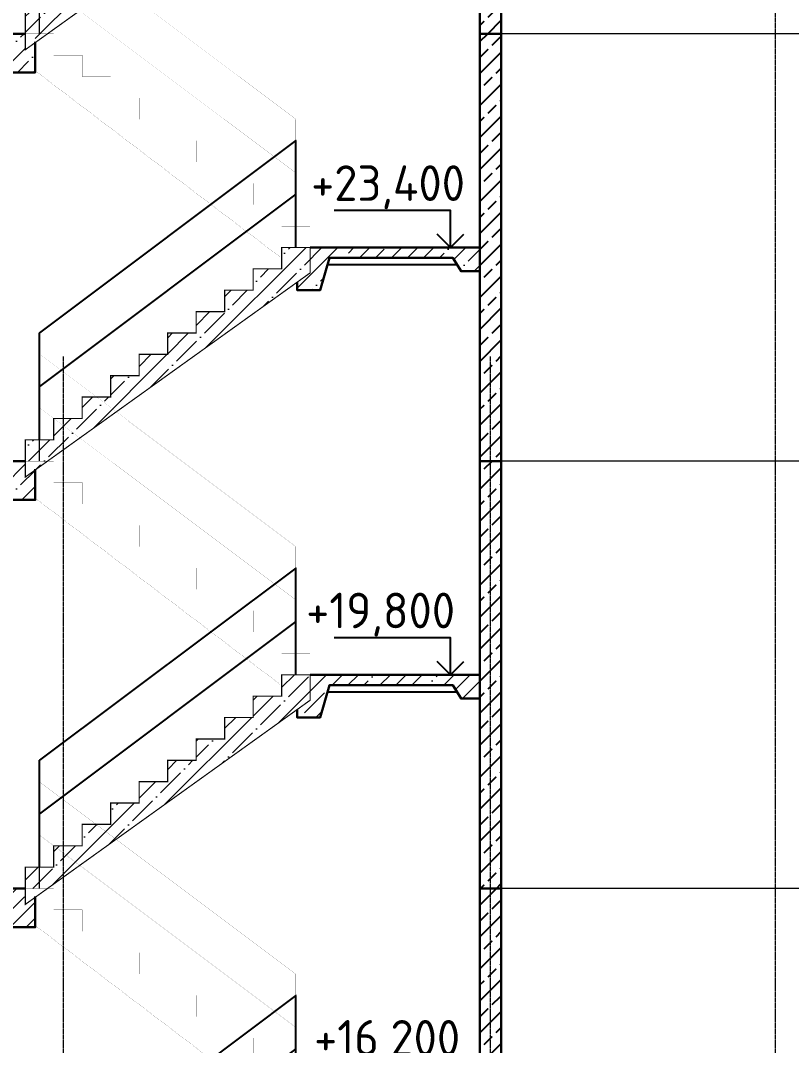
# Model space of a CAD drawing. Header units: millimetres. Extents: x -10163 to 1081624, y -5450 to 230390.
# Drawn here: x 369492 to 375988, y 72868 to 81502 of the extents above; entities that cross this region are included whole.
import ezdxf

# ---------------------------------------------------------------- set-up
doc = ezdxf.new("R2010")
doc.units = ezdxf.units.MM
doc.linetypes.add('Штрих-пунктир', pattern=[24, 20, -1.5, 1, -1.5])
doc.layers.add('0.09', color=40, linetype='Continuous', lineweight=9)
doc.layers.add('0.3', color=40, linetype='Continuous', lineweight=30)
doc.layers.add('0л_штриховка', color=7, linetype='Continuous', lineweight=9, transparency=0.2)
for name, color, linetype in [('Выноски', 130, 'Continuous'), ('Оси 2', 253, 'Continuous'), ('Перекрытия', 100, 'Continuous'), ('Стены1', 120, 'Continuous')]:
    doc.layers.add(name, color=color, linetype=linetype)
doc.styles.add('ГОСТ', font='GOST Common.ttf', dxfattribs={"height": 400})

# ---------------------------------------------------------------- blocks, each defined once
blk = doc.blocks.new('типовой')
h = blk.add_hatch()
h.set_pattern_fill('ANSI33', color=256, scale=30)
h.paths.add_polyline_path([(377484.6, 63633.1), (377304.6, 63633.1), (377304.6, 60033.1), (377484.6, 60033.1)])
h = blk.add_hatch()
h.set_pattern_fill('ANSI33', color=256, scale=30)
h.paths.add_polyline_path([(377484.6, 63633.1), (377304.6, 63633.1), (377304.6, 60033.1), (377484.6, 60033.1)])
h = blk.add_hatch()
h.set_pattern_fill('ANSI33', color=256, scale=30)
h.paths.add_polyline_path([(377484.6, 63633.1), (377304.6, 63633.1), (377304.6, 60033.1), (377484.6, 60033.1)])
h = blk.add_hatch()
h.set_pattern_fill('ANSI33', color=256, scale=30)
h.paths.add_polyline_path([(377484.6, 63633.1), (377304.6, 63633.1), (377304.6, 60033.1), (377484.6, 60033.1)])
h = blk.add_hatch()
h.set_pattern_fill('ANSI33', color=256, scale=30)
h.paths.add_polyline_path([(377484.6, 63633.1), (377304.6, 63633.1), (377304.6, 60033.1), (377484.6, 60033.1)])
h = blk.add_hatch()
h.set_pattern_fill('ANSI33', color=256, scale=30)
h.paths.add_polyline_path([(377484.6, 63633.1), (377304.6, 63633.1), (377304.6, 60033.1), (377484.6, 60033.1)])
at = {"lineweight": 9}
h = blk.add_hatch(dxfattribs=at)
h.set_pattern_fill('ANSI35', color=256, scale=30)
h.paths.add_polyline_path([(375873.5, 61618.9), (375873.5, 61833.1), (375633.5, 61833.1), (375633.5, 61653.1), (375393.5, 61653.1), (375393.5, 61473.1), (375153.5, 61473.1), (375153.5, 61293.1), (374913.5, 61293.1), (374913.5, 61113.1), (374673.5, 61113.1), (374673.5, 60933.1), (374433.5, 60933.1), (374433.5, 60753.1), (374193.5, 60753.1), (374193.5, 60573.1), (373953.5, 60573.1), (373953.5, 60393.1), (373713.5, 60393.1), (373713.5, 60213.1), (373473.5, 60213.1), (373473.5, 60033.1), (373557.2, 60033.1), (373557.2, 59958.8)])
h.paths.add_polyline_path([(377304.6, 61833.1), (375873.5, 61833.1), (375873.5, 61618.9), (375765.1, 61541.2), (375765.1, 61474.1), (375957.5, 61474.1), (376036.7, 61744.9), (377076.5, 61744.9), (377146.1, 61633.1), (377304.6, 61633.1)])
h.paths.add_polyline_path([(373473.5, 60033.1), (372083.5, 60033.1), (372083.5, 59833.1), (372153.1, 59833.1), (372222.6, 59944.9), (373262.4, 59944.9), (373331.9, 59707.3), (373557.2, 59707.3), (373557.2, 59958.8), (373473.5, 59898.8)])
h = blk.add_hatch(dxfattribs=at)
h.set_pattern_fill('ANSI35', color=256, scale=30)
h.paths.add_polyline_path([(375873.5, 61618.9), (375873.5, 61833.1), (375633.5, 61833.1), (375633.5, 61653.1), (375393.5, 61653.1), (375393.5, 61473.1), (375153.5, 61473.1), (375153.5, 61293.1), (374913.5, 61293.1), (374913.5, 61113.1), (374673.5, 61113.1), (374673.5, 60933.1), (374433.5, 60933.1), (374433.5, 60753.1), (374193.5, 60753.1), (374193.5, 60573.1), (373953.5, 60573.1), (373953.5, 60393.1), (373713.5, 60393.1), (373713.5, 60213.1), (373473.5, 60213.1), (373473.5, 60033.1), (373557.2, 60033.1), (373557.2, 59958.8)])
h.paths.add_polyline_path([(377304.6, 61833.1), (375873.5, 61833.1), (375873.5, 61618.9), (375765.1, 61541.2), (375765.1, 61474.1), (375957.5, 61474.1), (376036.7, 61744.9), (377076.5, 61744.9), (377146.1, 61633.1), (377304.6, 61633.1)])
h.paths.add_polyline_path([(373473.5, 60033.1), (372083.5, 60033.1), (372083.5, 59833.1), (372153.1, 59833.1), (372222.6, 59944.9), (373262.4, 59944.9), (373331.9, 59707.3), (373557.2, 59707.3), (373557.2, 59958.8), (373473.5, 59898.8)])
h = blk.add_hatch(dxfattribs=at)
h.set_pattern_fill('ANSI35', color=256, scale=30)
h.paths.add_polyline_path([(375873.5, 61618.9), (375873.5, 61833.1), (375633.5, 61833.1), (375633.5, 61653.1), (375393.5, 61653.1), (375393.5, 61473.1), (375153.5, 61473.1), (375153.5, 61293.1), (374913.5, 61293.1), (374913.5, 61113.1), (374673.5, 61113.1), (374673.5, 60933.1), (374433.5, 60933.1), (374433.5, 60753.1), (374193.5, 60753.1), (374193.5, 60573.1), (373953.5, 60573.1), (373953.5, 60393.1), (373713.5, 60393.1), (373713.5, 60213.1), (373473.5, 60213.1), (373473.5, 60033.1), (373557.2, 60033.1), (373557.2, 59958.8)])
h.paths.add_polyline_path([(377304.6, 61833.1), (375873.5, 61833.1), (375873.5, 61618.9), (375765.1, 61541.2), (375765.1, 61474.1), (375957.5, 61474.1), (376036.7, 61744.9), (377076.5, 61744.9), (377146.1, 61633.1), (377304.6, 61633.1)])
h.paths.add_polyline_path([(373473.5, 60033.1), (372083.5, 60033.1), (372083.5, 59833.1), (372153.1, 59833.1), (372222.6, 59944.9), (373262.4, 59944.9), (373331.9, 59707.3), (373557.2, 59707.3), (373557.2, 59958.8), (373473.5, 59898.8)])
h = blk.add_hatch(dxfattribs=at)
h.set_pattern_fill('ANSI35', color=256, scale=30)
h.paths.add_polyline_path([(375873.5, 61618.9), (375873.5, 61833.1), (375633.5, 61833.1), (375633.5, 61653.1), (375393.5, 61653.1), (375393.5, 61473.1), (375153.5, 61473.1), (375153.5, 61293.1), (374913.5, 61293.1), (374913.5, 61113.1), (374673.5, 61113.1), (374673.5, 60933.1), (374433.5, 60933.1), (374433.5, 60753.1), (374193.5, 60753.1), (374193.5, 60573.1), (373953.5, 60573.1), (373953.5, 60393.1), (373713.5, 60393.1), (373713.5, 60213.1), (373473.5, 60213.1), (373473.5, 60033.1), (373557.2, 60033.1), (373557.2, 59958.8)])
h.paths.add_polyline_path([(377304.6, 61833.1), (375873.5, 61833.1), (375873.5, 61618.9), (375765.1, 61541.2), (375765.1, 61474.1), (375957.5, 61474.1), (376036.7, 61744.9), (377076.5, 61744.9), (377146.1, 61633.1), (377304.6, 61633.1)])
h.paths.add_polyline_path([(373473.5, 60033.1), (372083.5, 60033.1), (372083.5, 59833.1), (372153.1, 59833.1), (372222.6, 59944.9), (373262.4, 59944.9), (373331.9, 59707.3), (373557.2, 59707.3), (373557.2, 59958.8), (373473.5, 59898.8)])
h = blk.add_hatch(dxfattribs=at)
h.set_pattern_fill('ANSI35', color=256, scale=30)
h.paths.add_polyline_path([(375873.5, 61618.9), (375873.5, 61833.1), (375633.5, 61833.1), (375633.5, 61653.1), (375393.5, 61653.1), (375393.5, 61473.1), (375153.5, 61473.1), (375153.5, 61293.1), (374913.5, 61293.1), (374913.5, 61113.1), (374673.5, 61113.1), (374673.5, 60933.1), (374433.5, 60933.1), (374433.5, 60753.1), (374193.5, 60753.1), (374193.5, 60573.1), (373953.5, 60573.1), (373953.5, 60393.1), (373713.5, 60393.1), (373713.5, 60213.1), (373473.5, 60213.1), (373473.5, 60033.1), (373557.2, 60033.1), (373557.2, 59958.8)])
h.paths.add_polyline_path([(377304.6, 61833.1), (375873.5, 61833.1), (375873.5, 61618.9), (375765.1, 61541.2), (375765.1, 61474.1), (375957.5, 61474.1), (376036.7, 61744.9), (377076.5, 61744.9), (377146.1, 61633.1), (377304.6, 61633.1)])
h.paths.add_polyline_path([(373473.5, 60033.1), (372083.5, 60033.1), (372083.5, 59833.1), (372153.1, 59833.1), (372222.6, 59944.9), (373262.4, 59944.9), (373331.9, 59707.3), (373557.2, 59707.3), (373557.2, 59958.8), (373473.5, 59898.8)])
h = blk.add_hatch(dxfattribs=at)
h.set_pattern_fill('ANSI35', color=256, scale=30)
h.paths.add_polyline_path([(375873.5, 61618.9), (375873.5, 61833.1), (375633.5, 61833.1), (375633.5, 61653.1), (375393.5, 61653.1), (375393.5, 61473.1), (375153.5, 61473.1), (375153.5, 61293.1), (374913.5, 61293.1), (374913.5, 61113.1), (374673.5, 61113.1), (374673.5, 60933.1), (374433.5, 60933.1), (374433.5, 60753.1), (374193.5, 60753.1), (374193.5, 60573.1), (373953.5, 60573.1), (373953.5, 60393.1), (373713.5, 60393.1), (373713.5, 60213.1), (373473.5, 60213.1), (373473.5, 60033.1), (373557.2, 60033.1), (373557.2, 59958.8)])
h.paths.add_polyline_path([(377304.6, 61833.1), (375873.5, 61833.1), (375873.5, 61618.9), (375765.1, 61541.2), (375765.1, 61474.1), (375957.5, 61474.1), (376036.7, 61744.9), (377076.5, 61744.9), (377146.1, 61633.1), (377304.6, 61633.1)])
h.paths.add_polyline_path([(373473.5, 60033.1), (372083.5, 60033.1), (372083.5, 59833.1), (372153.1, 59833.1), (372222.6, 59944.9), (373262.4, 59944.9), (373331.9, 59707.3), (373557.2, 59707.3), (373557.2, 59958.8), (373473.5, 59898.8)])
at = {"layer": '0л_штриховка', "lineweight": 9}
h = blk.add_hatch(dxfattribs=at)
h.set_pattern_fill('ANSI33', color=256, scale=30)
h.paths.add_polyline_path([(377484.6, 63633.1), (377304.6, 63633.1), (377304.6, 60033.1), (377484.6, 60033.1)])
h = blk.add_hatch(dxfattribs=at)
h.set_pattern_fill('ANSI33', color=256, scale=30)
h.paths.add_polyline_path([(377484.6, 63633.1), (377304.6, 63633.1), (377304.6, 60033.1), (377484.6, 60033.1)])
h = blk.add_hatch(dxfattribs=at)
h.set_pattern_fill('ANSI33', color=256, scale=30)
h.paths.add_polyline_path([(377484.6, 63633.1), (377304.6, 63633.1), (377304.6, 60033.1), (377484.6, 60033.1)])
h = blk.add_hatch(dxfattribs=at)
h.set_pattern_fill('ANSI35', color=256, scale=30)
h.paths.add_polyline_path([(375873.5, 61618.9), (375873.5, 61833.1), (375633.5, 61833.1), (375633.5, 61653.1), (375393.5, 61653.1), (375393.5, 61473.1), (375153.5, 61473.1), (375153.5, 61293.1), (374913.5, 61293.1), (374913.5, 61113.1), (374673.5, 61113.1), (374673.5, 60933.1), (374433.5, 60933.1), (374433.5, 60753.1), (374193.5, 60753.1), (374193.5, 60573.1), (373953.5, 60573.1), (373953.5, 60393.1), (373713.5, 60393.1), (373713.5, 60213.1), (373473.5, 60213.1), (373473.5, 60033.1), (373557.2, 60033.1), (373557.2, 59958.8)])
h.paths.add_polyline_path([(377304.6, 61833.1), (375873.5, 61833.1), (375873.5, 61618.9), (375765.1, 61541.2), (375765.1, 61474.1), (375957.5, 61474.1), (376036.7, 61744.9), (377076.5, 61744.9), (377146.1, 61633.1), (377304.6, 61633.1)])
h.paths.add_polyline_path([(373473.5, 60033.1), (372083.5, 60033.1), (372083.5, 59833.1), (372153.1, 59833.1), (372222.6, 59944.9), (373262.4, 59944.9), (373331.9, 59707.3), (373557.2, 59707.3), (373557.2, 59958.8), (373473.5, 59898.8)])
h = blk.add_hatch(dxfattribs=at)
h.set_pattern_fill('ANSI35', color=256, scale=30)
h.paths.add_polyline_path([(375873.5, 61618.9), (375873.5, 61833.1), (375633.5, 61833.1), (375633.5, 61653.1), (375393.5, 61653.1), (375393.5, 61473.1), (375153.5, 61473.1), (375153.5, 61293.1), (374913.5, 61293.1), (374913.5, 61113.1), (374673.5, 61113.1), (374673.5, 60933.1), (374433.5, 60933.1), (374433.5, 60753.1), (374193.5, 60753.1), (374193.5, 60573.1), (373953.5, 60573.1), (373953.5, 60393.1), (373713.5, 60393.1), (373713.5, 60213.1), (373473.5, 60213.1), (373473.5, 60033.1), (373557.2, 60033.1), (373557.2, 59958.8)])
h.paths.add_polyline_path([(377304.6, 61833.1), (375873.5, 61833.1), (375873.5, 61618.9), (375765.1, 61541.2), (375765.1, 61474.1), (375957.5, 61474.1), (376036.7, 61744.9), (377076.5, 61744.9), (377146.1, 61633.1), (377304.6, 61633.1)])
h.paths.add_polyline_path([(373473.5, 60033.1), (372083.5, 60033.1), (372083.5, 59833.1), (372153.1, 59833.1), (372222.6, 59944.9), (373262.4, 59944.9), (373331.9, 59707.3), (373557.2, 59707.3), (373557.2, 59958.8), (373473.5, 59898.8)])
h = blk.add_hatch(dxfattribs=at)
h.set_pattern_fill('ANSI35', color=256, scale=30)
h.paths.add_polyline_path([(375873.5, 61618.9), (375873.5, 61833.1), (375633.5, 61833.1), (375633.5, 61653.1), (375393.5, 61653.1), (375393.5, 61473.1), (375153.5, 61473.1), (375153.5, 61293.1), (374913.5, 61293.1), (374913.5, 61113.1), (374673.5, 61113.1), (374673.5, 60933.1), (374433.5, 60933.1), (374433.5, 60753.1), (374193.5, 60753.1), (374193.5, 60573.1), (373953.5, 60573.1), (373953.5, 60393.1), (373713.5, 60393.1), (373713.5, 60213.1), (373473.5, 60213.1), (373473.5, 60033.1), (373557.2, 60033.1), (373557.2, 59958.8)])
h.paths.add_polyline_path([(377304.6, 61833.1), (375873.5, 61833.1), (375873.5, 61618.9), (375765.1, 61541.2), (375765.1, 61474.1), (375957.5, 61474.1), (376036.7, 61744.9), (377076.5, 61744.9), (377146.1, 61633.1), (377304.6, 61633.1)])
h.paths.add_polyline_path([(373473.5, 60033.1), (372083.5, 60033.1), (372083.5, 59833.1), (372153.1, 59833.1), (372222.6, 59944.9), (373262.4, 59944.9), (373331.9, 59707.3), (373557.2, 59707.3), (373557.2, 59958.8), (373473.5, 59898.8)])
at = {"lineweight": 9, "ltscale": 10}
blk.add_line((373593.5, 63633.1), (373593.5, 64533.1), dxfattribs=at)
blk.add_line((373593.5, 63633.1), (373593.5, 64533.1), dxfattribs=at)
blk.add_line((373593.5, 63633.1), (373593.5, 64533.1), dxfattribs=at)
blk.add_line((373593.5, 63633.1), (373593.5, 64533.1), dxfattribs=at)
blk.add_line((373593.5, 63633.1), (373593.5, 64533.1), dxfattribs=at)
blk.add_line((373593.5, 63633.1), (373593.5, 64533.1), dxfattribs=at)
at = {"ltscale": 10}
for p, q in [((377304.6, 63633.1), (377304.6, 60033.1)), ((377304.6, 63633.1), (377304.6, 60033.1)), ((377304.6, 63633.1), (377304.6, 60033.1)), ((377304.6, 63633.1), (377304.6, 60033.1)), ((377304.6, 63633.1), (377304.6, 60033.1)), ((377304.6, 63633.1), (377304.6, 60033.1)), ((375753.5, 62733.1), (373593.5, 61113.1)), ((375753.5, 62733.1), (373593.5, 61113.1)), ((375753.5, 62733.1), (373593.5, 61113.1)), ((375753.5, 62733.1), (373593.5, 61113.1)), ((375753.5, 62733.1), (373593.5, 61113.1)), ((375753.5, 62733.1), (373593.5, 61113.1)), ((375753.5, 62733.1), (373593.5, 61113.1)), ((375753.5, 62733.1), (373593.5, 61113.1)), ((375753.5, 62733.1), (373593.5, 61113.1)), ((375753.5, 61833.1), (375753.5, 62733.1)), ((375753.5, 61833.1), (375753.5, 62733.1)), ((375753.5, 61833.1), (375753.5, 62733.1)), ((375753.5, 61833.1), (375753.5, 62733.1)), ((375753.5, 61833.1), (375753.5, 62733.1)), ((375753.5, 61833.1), (375753.5, 62733.1)), ((375753.5, 61833.1), (375753.5, 62733.1)), ((375753.5, 61833.1), (375753.5, 62733.1)), ((375753.5, 61833.1), (375753.5, 62733.1)), ((375753.5, 62283.1), (373593.5, 60663.1)), ((375753.5, 62283.1), (373593.5, 60663.1)), ((375753.5, 62283.1), (373593.5, 60663.1)), ((375753.5, 62283.1), (373593.5, 60663.1)), ((375753.5, 62283.1), (373593.5, 60663.1)), ((375753.5, 62283.1), (373593.5, 60663.1)), ((375753.5, 62283.1), (373593.5, 60663.1)), ((375753.5, 62283.1), (373593.5, 60663.1)), ((375753.5, 62283.1), (373593.5, 60663.1)), ((375753.5, 61833.1), (375753.5, 62283.1)), ((375753.5, 61833.1), (375753.5, 62283.1)), ((375753.5, 61833.1), (375753.5, 62283.1)), ((375753.5, 61833.1), (375753.5, 62283.1)), ((375753.5, 61833.1), (375753.5, 62283.1)), ((375753.5, 61833.1), (375753.5, 62283.1)), ((375753.5, 61833.1), (375753.5, 62283.1)), ((375753.5, 61833.1), (375753.5, 62283.1)), ((375753.5, 61833.1), (375753.5, 62283.1)), ((376020.4, 61689), (377111.3, 61689)), ((376020.4, 61689), (377111.3, 61689)), ((376020.4, 61689), (377111.3, 61689)), ((376020.4, 61689), (377111.3, 61689)), ((376020.4, 61689), (377111.3, 61689)), ((376020.4, 61689), (377111.3, 61689)), ((376020.4, 61689), (377111.3, 61689)), ((376020.4, 61689), (377111.3, 61689)), ((376020.4, 61689), (377111.3, 61689)), ((373593.5, 60213.1), (373593.5, 61113.1)), ((373593.5, 60213.1), (373593.5, 61113.1)), ((373593.5, 60213.1), (373593.5, 61113.1)), ((373593.5, 60213.1), (373593.5, 61113.1)), ((373593.5, 60213.1), (373593.5, 61113.1)), ((373593.5, 60213.1), (373593.5, 61113.1)), ((373593.5, 60213.1), (373593.5, 61113.1)), ((373593.5, 60213.1), (373593.5, 61113.1)), ((373593.5, 60213.1), (373593.5, 61113.1)), ((373593.5, 60213.1), (373593.5, 60663.1)), ((373593.5, 60213.1), (373593.5, 60663.1)), ((373593.5, 60213.1), (373593.5, 60663.1)), ((373593.5, 60213.1), (373593.5, 60663.1)), ((373593.5, 60213.1), (373593.5, 60663.1)), ((373593.5, 60213.1), (373593.5, 60663.1)), ((373593.5, 60213.1), (373593.5, 60663.1)), ((373593.5, 60213.1), (373593.5, 60663.1)), ((373593.5, 60213.1), (373593.5, 60663.1))]:
    blk.add_line(p, q, dxfattribs=at)
at = {"lineweight": 9}
blk.add_line((380064.6, 60033.1), (377484.6, 60033.1), dxfattribs=at)
blk.add_line((380064.6, 60033.1), (377484.6, 60033.1), dxfattribs=at)
blk.add_line((380064.6, 60033.1), (377484.6, 60033.1), dxfattribs=at)
at = {"lineweight": 9, "ltscale": 10, "const_width": 1}
for points in [[(375753.5, 62013.1), (375753.5, 62913.1), (373593.5, 64533.1), (373593.5, 63633.1)], [(375753.5, 62013.1), (375753.5, 62913.1), (373593.5, 64533.1), (373593.5, 63633.1)], [(375753.5, 62013.1), (375753.5, 62913.1), (373593.5, 64533.1), (373593.5, 63633.1)], [(375753.5, 62013.1), (375753.5, 62913.1), (373593.5, 64533.1), (373593.5, 63633.1)], [(375753.5, 62013.1), (375753.5, 62913.1), (373593.5, 64533.1), (373593.5, 63633.1)], [(375753.5, 62013.1), (375753.5, 62913.1), (373593.5, 64533.1), (373593.5, 63633.1)], [(375753.5, 62463.1), (373593.5, 64083.1)], [(375753.5, 62463.1), (373593.5, 64083.1)], [(375753.5, 62463.1), (373593.5, 64083.1)], [(375753.5, 62463.1), (373593.5, 64083.1)], [(375753.5, 62463.1), (373593.5, 64083.1)], [(375753.5, 62463.1), (373593.5, 64083.1)], [(375873.5, 61833.1), (375873.5, 62013.1), (375633.5, 62013.1), (375633.5, 62193.1), (375393.5, 62193.1), (375393.5, 62373.1), (375153.5, 62373.1), (375153.5, 62553.1), (374913.5, 62553.1), (374913.5, 62733.1), (374673.5, 62733.1), (374673.5, 62913.1), (374433.5, 62913.1), (374433.5, 63093.1), (374193.5, 63093.1), (374193.5, 63273.1), (373953.5, 63273.1), (373953.5, 63453.1), (373713.5, 63453.1), (373713.5, 63633.1), (373473.5, 63633.1)], [(375873.5, 61833.1), (375873.5, 62013.1), (375633.5, 62013.1), (375633.5, 62193.1), (375393.5, 62193.1), (375393.5, 62373.1), (375153.5, 62373.1), (375153.5, 62553.1), (374913.5, 62553.1), (374913.5, 62733.1), (374673.5, 62733.1), (374673.5, 62913.1), (374433.5, 62913.1), (374433.5, 63093.1), (374193.5, 63093.1), (374193.5, 63273.1), (373953.5, 63273.1), (373953.5, 63453.1), (373713.5, 63453.1), (373713.5, 63633.1), (373473.5, 63633.1)], [(375873.5, 61833.1), (375873.5, 62013.1), (375633.5, 62013.1), (375633.5, 62193.1), (375393.5, 62193.1), (375393.5, 62373.1), (375153.5, 62373.1), (375153.5, 62553.1), (374913.5, 62553.1), (374913.5, 62733.1), (374673.5, 62733.1), (374673.5, 62913.1), (374433.5, 62913.1), (374433.5, 63093.1), (374193.5, 63093.1), (374193.5, 63273.1), (373953.5, 63273.1), (373953.5, 63453.1), (373713.5, 63453.1), (373713.5, 63633.1), (373473.5, 63633.1)], [(375873.5, 61833.1), (375873.5, 62013.1), (375633.5, 62013.1), (375633.5, 62193.1), (375393.5, 62193.1), (375393.5, 62373.1), (375153.5, 62373.1), (375153.5, 62553.1), (374913.5, 62553.1), (374913.5, 62733.1), (374673.5, 62733.1), (374673.5, 62913.1), (374433.5, 62913.1), (374433.5, 63093.1), (374193.5, 63093.1), (374193.5, 63273.1), (373953.5, 63273.1), (373953.5, 63453.1), (373713.5, 63453.1), (373713.5, 63633.1), (373473.5, 63633.1)], [(375873.5, 61833.1), (375873.5, 62013.1), (375633.5, 62013.1), (375633.5, 62193.1), (375393.5, 62193.1), (375393.5, 62373.1), (375153.5, 62373.1), (375153.5, 62553.1), (374913.5, 62553.1), (374913.5, 62733.1), (374673.5, 62733.1), (374673.5, 62913.1), (374433.5, 62913.1), (374433.5, 63093.1), (374193.5, 63093.1), (374193.5, 63273.1), (373953.5, 63273.1), (373953.5, 63453.1), (373713.5, 63453.1), (373713.5, 63633.1), (373473.5, 63633.1)], [(375873.5, 61833.1), (375873.5, 62013.1), (375633.5, 62013.1), (375633.5, 62193.1), (375393.5, 62193.1), (375393.5, 62373.1), (375153.5, 62373.1), (375153.5, 62553.1), (374913.5, 62553.1), (374913.5, 62733.1), (374673.5, 62733.1), (374673.5, 62913.1), (374433.5, 62913.1), (374433.5, 63093.1), (374193.5, 63093.1), (374193.5, 63273.1), (373953.5, 63273.1), (373953.5, 63453.1), (373713.5, 63453.1), (373713.5, 63633.1), (373473.5, 63633.1)], [(373557.2, 63322), (375633.5, 61743.1)], [(373557.2, 63322), (375633.5, 61743.1)], [(373557.2, 63322), (375633.5, 61743.1)], [(373557.2, 63322), (375633.5, 61743.1)], [(373557.2, 63322), (375633.5, 61743.1)], [(373557.2, 63322), (375633.5, 61743.1)]]:
    blk.add_lwpolyline(points, dxfattribs=at)
at = {"ltscale": 10}
for points, const_width in [([(373593.5, 60213.1), (373593.5, 61113.1), (375753.5, 62733.1), (375753.5, 61833.1)], 10), ([(373593.5, 60213.1), (373593.5, 61113.1), (375753.5, 62733.1), (375753.5, 61833.1)], 10), ([(373593.5, 60213.1), (373593.5, 61113.1), (375753.5, 62733.1), (375753.5, 61833.1)], 10), ([(373593.5, 60213.1), (373593.5, 61113.1), (375753.5, 62733.1), (375753.5, 61833.1)], 10), ([(373593.5, 60213.1), (373593.5, 61113.1), (375753.5, 62733.1), (375753.5, 61833.1)], 10), ([(373593.5, 60213.1), (373593.5, 61113.1), (375753.5, 62733.1), (375753.5, 61833.1)], 10), ([(373593.5, 60213.1), (373593.5, 61113.1), (375753.5, 62733.1), (375753.5, 61833.1)], 10), ([(373593.5, 60213.1), (373593.5, 61113.1), (375753.5, 62733.1), (375753.5, 61833.1)], 10), ([(373593.5, 60213.1), (373593.5, 61113.1), (375753.5, 62733.1), (375753.5, 61833.1)], 10), ([(373593.5, 60663.1), (375753.5, 62283.1)], 10), ([(373593.5, 60663.1), (375753.5, 62283.1)], 10), ([(373593.5, 60663.1), (375753.5, 62283.1)], 10), ([(373593.5, 60663.1), (375753.5, 62283.1)], 10), ([(373593.5, 60663.1), (375753.5, 62283.1)], 10), ([(373593.5, 60663.1), (375753.5, 62283.1)], 10), ([(373593.5, 60663.1), (375753.5, 62283.1)], 10), ([(373593.5, 60663.1), (375753.5, 62283.1)], 10), ([(373593.5, 60663.1), (375753.5, 62283.1)], 10), ([(373473.5, 60033.1), (373473.5, 59898.8), (375873.5, 61618.9), (375873.5, 61833.1)], 10), ([(373473.5, 60033.1), (373473.5, 59898.8), (375873.5, 61618.9), (375873.5, 61833.1)], 10), ([(373473.5, 60033.1), (373473.5, 59898.8), (375873.5, 61618.9), (375873.5, 61833.1)], 10), ([(375765.1, 61541.2), (375765.1, 61474.1), (375957.5, 61474.1), (376020.4, 61689)], 1), ([(375765.1, 61541.2), (375765.1, 61474.1), (375957.5, 61474.1), (376020.4, 61689)], 1), ([(375765.1, 61541.2), (375765.1, 61474.1), (375957.5, 61474.1), (376020.4, 61689)], 1), ([(375765.1, 61541.2), (375765.1, 61474.1), (375957.5, 61474.1), (376020.4, 61689)], 1), ([(375765.1, 61541.2), (375765.1, 61474.1), (375957.5, 61474.1), (376020.4, 61689)], 1), ([(375765.1, 61541.2), (375765.1, 61474.1), (375957.5, 61474.1), (376020.4, 61689)], 1), ([(375765.1, 61541.2), (375765.1, 61474.1), (375957.5, 61474.1), (376020.4, 61689)], 1), ([(375765.1, 61541.2), (375765.1, 61474.1), (375957.5, 61474.1), (376020.4, 61689)], 1), ([(375765.1, 61541.2), (375765.1, 61474.1), (375957.5, 61474.1), (376020.4, 61689)], 1)]:
    blk.add_lwpolyline(points, dxfattribs=dict(at, const_width=const_width))
blk.add_lwpolyline([(373473.5, 60033.1, 10, 10, 0), (373473.5, 60213.1, 10, 10, 0), (373713.5, 60213.1, 10, 10, 0), (373713.5, 60393.1, 10, 10, 0), (373953.5, 60393.1, 10, 10, 0), (373953.5, 60573.1, 10, 10, 0), (374193.5, 60573.1, 10, 10, 0), (374193.5, 60753.1, 10, 10, 0), (374433.5, 60753.1, 10, 10, 0), (374433.5, 60933.1, 10, 10, 0), (374673.5, 60933.1, 10, 10, 0), (374673.5, 61113.1, 10, 10, 0), (374913.5, 61113.1, 10, 10, 0), (374913.5, 61293.1, 10, 10, 0), (375153.5, 61293.1, 10, 10, 0), (375153.5, 61473.1, 10, 10, 0), (375393.5, 61473.1, 10, 10, 0), (375393.5, 61653.1, 10, 10, 0), (375633.5, 61653.1, 10, 10, 0), (375633.5, 61833.1, 10, 10, 0), (375873.5, 61833.1, 0, 0, 0)], format="xyseb", dxfattribs=at)
blk.add_lwpolyline([(373473.5, 60033.1, 10, 10, 0), (373473.5, 60213.1, 10, 10, 0), (373713.5, 60213.1, 10, 10, 0), (373713.5, 60393.1, 10, 10, 0), (373953.5, 60393.1, 10, 10, 0), (373953.5, 60573.1, 10, 10, 0), (374193.5, 60573.1, 10, 10, 0), (374193.5, 60753.1, 10, 10, 0), (374433.5, 60753.1, 10, 10, 0), (374433.5, 60933.1, 10, 10, 0), (374673.5, 60933.1, 10, 10, 0), (374673.5, 61113.1, 10, 10, 0), (374913.5, 61113.1, 10, 10, 0), (374913.5, 61293.1, 10, 10, 0), (375153.5, 61293.1, 10, 10, 0), (375153.5, 61473.1, 10, 10, 0), (375393.5, 61473.1, 10, 10, 0), (375393.5, 61653.1, 10, 10, 0), (375633.5, 61653.1, 10, 10, 0), (375633.5, 61833.1, 10, 10, 0), (375873.5, 61833.1, 0, 0, 0)], format="xyseb", dxfattribs=at)
blk.add_lwpolyline([(373473.5, 60033.1, 10, 10, 0), (373473.5, 60213.1, 10, 10, 0), (373713.5, 60213.1, 10, 10, 0), (373713.5, 60393.1, 10, 10, 0), (373953.5, 60393.1, 10, 10, 0), (373953.5, 60573.1, 10, 10, 0), (374193.5, 60573.1, 10, 10, 0), (374193.5, 60753.1, 10, 10, 0), (374433.5, 60753.1, 10, 10, 0), (374433.5, 60933.1, 10, 10, 0), (374673.5, 60933.1, 10, 10, 0), (374673.5, 61113.1, 10, 10, 0), (374913.5, 61113.1, 10, 10, 0), (374913.5, 61293.1, 10, 10, 0), (375153.5, 61293.1, 10, 10, 0), (375153.5, 61473.1, 10, 10, 0), (375393.5, 61473.1, 10, 10, 0), (375393.5, 61653.1, 10, 10, 0), (375633.5, 61653.1, 10, 10, 0), (375633.5, 61833.1, 10, 10, 0), (375873.5, 61833.1, 0, 0, 0)], format="xyseb", dxfattribs=at)
blk.add_lwpolyline([(373473.5, 60033.1, 10, 10, 0), (373473.5, 60213.1, 10, 10, 0), (373713.5, 60213.1, 10, 10, 0), (373713.5, 60393.1, 10, 10, 0), (373953.5, 60393.1, 10, 10, 0), (373953.5, 60573.1, 10, 10, 0), (374193.5, 60573.1, 10, 10, 0), (374193.5, 60753.1, 10, 10, 0), (374433.5, 60753.1, 10, 10, 0), (374433.5, 60933.1, 10, 10, 0), (374673.5, 60933.1, 10, 10, 0), (374673.5, 61113.1, 10, 10, 0), (374913.5, 61113.1, 10, 10, 0), (374913.5, 61293.1, 10, 10, 0), (375153.5, 61293.1, 10, 10, 0), (375153.5, 61473.1, 10, 10, 0), (375393.5, 61473.1, 10, 10, 0), (375393.5, 61653.1, 10, 10, 0), (375633.5, 61653.1, 10, 10, 0), (375633.5, 61833.1, 10, 10, 0), (375873.5, 61833.1, 0, 0, 0)], format="xyseb", dxfattribs=at)
blk.add_lwpolyline([(373473.5, 60033.1, 10, 10, 0), (373473.5, 60213.1, 10, 10, 0), (373713.5, 60213.1, 10, 10, 0), (373713.5, 60393.1, 10, 10, 0), (373953.5, 60393.1, 10, 10, 0), (373953.5, 60573.1, 10, 10, 0), (374193.5, 60573.1, 10, 10, 0), (374193.5, 60753.1, 10, 10, 0), (374433.5, 60753.1, 10, 10, 0), (374433.5, 60933.1, 10, 10, 0), (374673.5, 60933.1, 10, 10, 0), (374673.5, 61113.1, 10, 10, 0), (374913.5, 61113.1, 10, 10, 0), (374913.5, 61293.1, 10, 10, 0), (375153.5, 61293.1, 10, 10, 0), (375153.5, 61473.1, 10, 10, 0), (375393.5, 61473.1, 10, 10, 0), (375393.5, 61653.1, 10, 10, 0), (375633.5, 61653.1, 10, 10, 0), (375633.5, 61833.1, 10, 10, 0), (375873.5, 61833.1, 0, 0, 0)], format="xyseb", dxfattribs=at)
blk.add_lwpolyline([(373473.5, 60033.1, 10, 10, 0), (373473.5, 60213.1, 10, 10, 0), (373713.5, 60213.1, 10, 10, 0), (373713.5, 60393.1, 10, 10, 0), (373953.5, 60393.1, 10, 10, 0), (373953.5, 60573.1, 10, 10, 0), (374193.5, 60573.1, 10, 10, 0), (374193.5, 60753.1, 10, 10, 0), (374433.5, 60753.1, 10, 10, 0), (374433.5, 60933.1, 10, 10, 0), (374673.5, 60933.1, 10, 10, 0), (374673.5, 61113.1, 10, 10, 0), (374913.5, 61113.1, 10, 10, 0), (374913.5, 61293.1, 10, 10, 0), (375153.5, 61293.1, 10, 10, 0), (375153.5, 61473.1, 10, 10, 0), (375393.5, 61473.1, 10, 10, 0), (375393.5, 61653.1, 10, 10, 0), (375633.5, 61653.1, 10, 10, 0), (375633.5, 61833.1, 10, 10, 0), (375873.5, 61833.1, 0, 0, 0)], format="xyseb", dxfattribs=at)
blk.add_lwpolyline([(373473.5, 60033.1, 10, 10, 0), (373473.5, 60213.1, 10, 10, 0), (373713.5, 60213.1, 10, 10, 0), (373713.5, 60393.1, 10, 10, 0), (373953.5, 60393.1, 10, 10, 0), (373953.5, 60573.1, 10, 10, 0), (374193.5, 60573.1, 10, 10, 0), (374193.5, 60753.1, 10, 10, 0), (374433.5, 60753.1, 10, 10, 0), (374433.5, 60933.1, 10, 10, 0), (374673.5, 60933.1, 10, 10, 0), (374673.5, 61113.1, 10, 10, 0), (374913.5, 61113.1, 10, 10, 0), (374913.5, 61293.1, 10, 10, 0), (375153.5, 61293.1, 10, 10, 0), (375153.5, 61473.1, 10, 10, 0), (375393.5, 61473.1, 10, 10, 0), (375393.5, 61653.1, 10, 10, 0), (375633.5, 61653.1, 10, 10, 0), (375633.5, 61833.1, 10, 10, 0), (375873.5, 61833.1, 0, 0, 0)], format="xyseb", dxfattribs=at)
blk.add_lwpolyline([(373473.5, 60033.1, 10, 10, 0), (373473.5, 60213.1, 10, 10, 0), (373713.5, 60213.1, 10, 10, 0), (373713.5, 60393.1, 10, 10, 0), (373953.5, 60393.1, 10, 10, 0), (373953.5, 60573.1, 10, 10, 0), (374193.5, 60573.1, 10, 10, 0), (374193.5, 60753.1, 10, 10, 0), (374433.5, 60753.1, 10, 10, 0), (374433.5, 60933.1, 10, 10, 0), (374673.5, 60933.1, 10, 10, 0), (374673.5, 61113.1, 10, 10, 0), (374913.5, 61113.1, 10, 10, 0), (374913.5, 61293.1, 10, 10, 0), (375153.5, 61293.1, 10, 10, 0), (375153.5, 61473.1, 10, 10, 0), (375393.5, 61473.1, 10, 10, 0), (375393.5, 61653.1, 10, 10, 0), (375633.5, 61653.1, 10, 10, 0), (375633.5, 61833.1, 10, 10, 0), (375873.5, 61833.1, 0, 0, 0)], format="xyseb", dxfattribs=at)
blk.add_lwpolyline([(373473.5, 60033.1, 10, 10, 0), (373473.5, 60213.1, 10, 10, 0), (373713.5, 60213.1, 10, 10, 0), (373713.5, 60393.1, 10, 10, 0), (373953.5, 60393.1, 10, 10, 0), (373953.5, 60573.1, 10, 10, 0), (374193.5, 60573.1, 10, 10, 0), (374193.5, 60753.1, 10, 10, 0), (374433.5, 60753.1, 10, 10, 0), (374433.5, 60933.1, 10, 10, 0), (374673.5, 60933.1, 10, 10, 0), (374673.5, 61113.1, 10, 10, 0), (374913.5, 61113.1, 10, 10, 0), (374913.5, 61293.1, 10, 10, 0), (375153.5, 61293.1, 10, 10, 0), (375153.5, 61473.1, 10, 10, 0), (375393.5, 61473.1, 10, 10, 0), (375393.5, 61653.1, 10, 10, 0), (375633.5, 61653.1, 10, 10, 0), (375633.5, 61833.1, 10, 10, 0), (375873.5, 61833.1, 0, 0, 0)], format="xyseb", dxfattribs=at)
at = {"layer": '0.09', "lineweight": 9, "ltscale": 10}
blk.add_line((373593.5, 63633.1), (373593.5, 64533.1), dxfattribs=at)
blk.add_line((373593.5, 63633.1), (373593.5, 64533.1), dxfattribs=at)
blk.add_line((373593.5, 63633.1), (373593.5, 64533.1), dxfattribs=at)
at = {"layer": '0.09', "lineweight": 9}
blk.add_line((380064.6, 60033.1), (377484.6, 60033.1), dxfattribs=at)
blk.add_line((380064.6, 60033.1), (377484.6, 60033.1), dxfattribs=at)
blk.add_line((380064.6, 60033.1), (377484.6, 60033.1), dxfattribs=at)
blk.add_line((380064.6, 60033.1), (377484.6, 60033.1), dxfattribs=at)
blk.add_line((380064.6, 60033.1), (377484.6, 60033.1), dxfattribs=at)
blk.add_line((380064.6, 60033.1), (377484.6, 60033.1), dxfattribs=at)
at = {"layer": '0.09', "lineweight": 9, "ltscale": 10, "const_width": 1}
for points in [[(375753.5, 62013.1), (375753.5, 62913.1), (373593.5, 64533.1), (373593.5, 63633.1)], [(375753.5, 62013.1), (375753.5, 62913.1), (373593.5, 64533.1), (373593.5, 63633.1)], [(375753.5, 62013.1), (375753.5, 62913.1), (373593.5, 64533.1), (373593.5, 63633.1)], [(375753.5, 62463.1), (373593.5, 64083.1)], [(375753.5, 62463.1), (373593.5, 64083.1)], [(375753.5, 62463.1), (373593.5, 64083.1)], [(375873.5, 61833.1), (375873.5, 62013.1), (375633.5, 62013.1), (375633.5, 62193.1), (375393.5, 62193.1), (375393.5, 62373.1), (375153.5, 62373.1), (375153.5, 62553.1), (374913.5, 62553.1), (374913.5, 62733.1), (374673.5, 62733.1), (374673.5, 62913.1), (374433.5, 62913.1), (374433.5, 63093.1), (374193.5, 63093.1), (374193.5, 63273.1), (373953.5, 63273.1), (373953.5, 63453.1), (373713.5, 63453.1), (373713.5, 63633.1), (373473.5, 63633.1)], [(375873.5, 61833.1), (375873.5, 62013.1), (375633.5, 62013.1), (375633.5, 62193.1), (375393.5, 62193.1), (375393.5, 62373.1), (375153.5, 62373.1), (375153.5, 62553.1), (374913.5, 62553.1), (374913.5, 62733.1), (374673.5, 62733.1), (374673.5, 62913.1), (374433.5, 62913.1), (374433.5, 63093.1), (374193.5, 63093.1), (374193.5, 63273.1), (373953.5, 63273.1), (373953.5, 63453.1), (373713.5, 63453.1), (373713.5, 63633.1), (373473.5, 63633.1)], [(375873.5, 61833.1), (375873.5, 62013.1), (375633.5, 62013.1), (375633.5, 62193.1), (375393.5, 62193.1), (375393.5, 62373.1), (375153.5, 62373.1), (375153.5, 62553.1), (374913.5, 62553.1), (374913.5, 62733.1), (374673.5, 62733.1), (374673.5, 62913.1), (374433.5, 62913.1), (374433.5, 63093.1), (374193.5, 63093.1), (374193.5, 63273.1), (373953.5, 63273.1), (373953.5, 63453.1), (373713.5, 63453.1), (373713.5, 63633.1), (373473.5, 63633.1)], [(373557.2, 63322), (375633.5, 61743.1)], [(373557.2, 63322), (375633.5, 61743.1)], [(373557.2, 63322), (375633.5, 61743.1)]]:
    blk.add_lwpolyline(points, dxfattribs=at)
at = {"layer": '0.3', "lineweight": 30, "ltscale": 10}
blk.add_line((377304.6, 63633.1), (377304.6, 60033.1), dxfattribs=at)
blk.add_line((377304.6, 63633.1), (377304.6, 60033.1), dxfattribs=at)
blk.add_line((377304.6, 63633.1), (377304.6, 60033.1), dxfattribs=at)
at = {"layer": '0.3', "lineweight": 30}
blk.add_lwpolyline([(377484.6, 63632.5), (377484.6, 63633.1), (377304.6, 63633.1), (377304.6, 60033.1), (377484.6, 60033.1), (377484.6, 63632.5)], dxfattribs=at)
blk.add_lwpolyline([(377484.6, 63632.5), (377484.6, 63633.1), (377304.6, 63633.1), (377304.6, 60033.1), (377484.6, 60033.1), (377484.6, 63632.5)], dxfattribs=at)
blk.add_lwpolyline([(377484.6, 63632.5), (377484.6, 63633.1), (377304.6, 63633.1), (377304.6, 60033.1), (377484.6, 60033.1), (377484.6, 63632.5)], dxfattribs=at)
at = {"layer": '0.3', "lineweight": 30, "ltscale": 10}
for points in [[(375765.1, 61541.2), (375765.1, 61474.1), (375957.5, 61474.1), (376036.7, 61744.9), (377076.5, 61744.9), (377146.1, 61633.1), (377304.6, 61633.1), (377304.6, 61833.1), (375873.5, 61833.1)], [(375765.1, 61541.2), (375765.1, 61474.1), (375957.5, 61474.1), (376036.7, 61744.9), (377076.5, 61744.9), (377146.1, 61633.1), (377304.6, 61633.1), (377304.6, 61833.1), (375873.5, 61833.1)], [(375765.1, 61541.2), (375765.1, 61474.1), (375957.5, 61474.1), (376036.7, 61744.9), (377076.5, 61744.9), (377146.1, 61633.1), (377304.6, 61633.1), (377304.6, 61833.1), (375873.5, 61833.1)], [(373557.2, 59966.7), (373557.2, 59707.3), (373331.9, 59707.3), (373262.4, 59944.9), (372222.6, 59944.9), (372153.1, 59833.1), (372083.5, 59833.1), (372083.5, 60033.1), (373473.5, 60033.1)], [(373557.2, 59966.7), (373557.2, 59707.3), (373331.9, 59707.3), (373262.4, 59944.9), (372222.6, 59944.9), (372153.1, 59833.1), (372083.5, 59833.1), (372083.5, 60033.1), (373473.5, 60033.1)], [(373557.2, 59966.7), (373557.2, 59707.3), (373331.9, 59707.3), (373262.4, 59944.9), (372222.6, 59944.9), (372153.1, 59833.1), (372083.5, 59833.1), (372083.5, 60033.1), (373473.5, 60033.1)]]:
    blk.add_lwpolyline(points, dxfattribs=at)
at = {"layer": 'Перекрытия', "ltscale": 10}
for points in [[(375765.1, 61541.2), (375765.1, 61474.1), (375957.5, 61474.1), (376036.7, 61744.9), (377076.5, 61744.9), (377146.1, 61633.1), (377304.6, 61633.1), (377304.6, 61833.1), (375873.5, 61833.1)], [(375765.1, 61541.2), (375765.1, 61474.1), (375957.5, 61474.1), (376036.7, 61744.9), (377076.5, 61744.9), (377146.1, 61633.1), (377304.6, 61633.1), (377304.6, 61833.1), (375873.5, 61833.1)], [(375765.1, 61541.2), (375765.1, 61474.1), (375957.5, 61474.1), (376036.7, 61744.9), (377076.5, 61744.9), (377146.1, 61633.1), (377304.6, 61633.1), (377304.6, 61833.1), (375873.5, 61833.1)], [(375765.1, 61541.2), (375765.1, 61474.1), (375957.5, 61474.1), (376036.7, 61744.9), (377076.5, 61744.9), (377146.1, 61633.1), (377304.6, 61633.1), (377304.6, 61833.1), (375873.5, 61833.1)], [(375765.1, 61541.2), (375765.1, 61474.1), (375957.5, 61474.1), (376036.7, 61744.9), (377076.5, 61744.9), (377146.1, 61633.1), (377304.6, 61633.1), (377304.6, 61833.1), (375873.5, 61833.1)], [(375765.1, 61541.2), (375765.1, 61474.1), (375957.5, 61474.1), (376036.7, 61744.9), (377076.5, 61744.9), (377146.1, 61633.1), (377304.6, 61633.1), (377304.6, 61833.1), (375873.5, 61833.1)], [(373557.2, 59966.7), (373557.2, 59707.3), (373331.9, 59707.3), (373262.4, 59944.9), (372222.6, 59944.9), (372153.1, 59833.1), (372083.5, 59833.1), (372083.5, 60033.1), (373473.5, 60033.1)], [(373557.2, 59966.7), (373557.2, 59707.3), (373331.9, 59707.3), (373262.4, 59944.9), (372222.6, 59944.9), (372153.1, 59833.1), (372083.5, 59833.1), (372083.5, 60033.1), (373473.5, 60033.1)], [(373557.2, 59966.7), (373557.2, 59707.3), (373331.9, 59707.3), (373262.4, 59944.9), (372222.6, 59944.9), (372153.1, 59833.1), (372083.5, 59833.1), (372083.5, 60033.1), (373473.5, 60033.1)], [(373557.2, 59966.7), (373557.2, 59707.3), (373331.9, 59707.3), (373262.4, 59944.9), (372222.6, 59944.9), (372153.1, 59833.1), (372083.5, 59833.1), (372083.5, 60033.1), (373473.5, 60033.1)], [(373557.2, 59966.7), (373557.2, 59707.3), (373331.9, 59707.3), (373262.4, 59944.9), (372222.6, 59944.9), (372153.1, 59833.1), (372083.5, 59833.1), (372083.5, 60033.1), (373473.5, 60033.1)], [(373557.2, 59966.7), (373557.2, 59707.3), (373331.9, 59707.3), (373262.4, 59944.9), (372222.6, 59944.9), (372153.1, 59833.1), (372083.5, 59833.1), (372083.5, 60033.1), (373473.5, 60033.1)]]:
    blk.add_lwpolyline(points, dxfattribs=at)
at = {"layer": 'Стены1'}
blk.add_lwpolyline([(377484.6, 63632.5), (377484.6, 63633.1), (377304.6, 63633.1), (377304.6, 60033.1), (377484.6, 60033.1), (377484.6, 63632.5)], dxfattribs=at)
blk.add_lwpolyline([(377484.6, 63632.5), (377484.6, 63633.1), (377304.6, 63633.1), (377304.6, 60033.1), (377484.6, 60033.1), (377484.6, 63632.5)], dxfattribs=at)
blk.add_lwpolyline([(377484.6, 63632.5), (377484.6, 63633.1), (377304.6, 63633.1), (377304.6, 60033.1), (377484.6, 60033.1), (377484.6, 63632.5)], dxfattribs=at)
blk.add_lwpolyline([(377484.6, 63632.5), (377484.6, 63633.1), (377304.6, 63633.1), (377304.6, 60033.1), (377484.6, 60033.1), (377484.6, 63632.5)], dxfattribs=at)
blk.add_lwpolyline([(377484.6, 63632.5), (377484.6, 63633.1), (377304.6, 63633.1), (377304.6, 60033.1), (377484.6, 60033.1), (377484.6, 63632.5)], dxfattribs=at)
blk.add_lwpolyline([(377484.6, 63632.5), (377484.6, 63633.1), (377304.6, 63633.1), (377304.6, 60033.1), (377484.6, 60033.1), (377484.6, 63632.5)], dxfattribs=at)
blk = doc.blocks.new('размер')
at = {"layer": 'Выноски'}
for points in [[(0, 0), (0, 311.4), (979.9, 311.4)], [(0, 0), (-113.5, 113.5)], [(0, 0), (113.5, 113.5)], [(167.6, 0), (-151.1, 0)]]:
    blk.add_lwpolyline(points, dxfattribs=at)

msp = doc.modelspace()

# ---------------------------------------------------------------- linework, layer by layer
at = {"layer": 'Оси 2', "linetype": 'Штрих-пунктир', "lineweight": 9}
for p, q in [((375853.024, 50020.924), (375853.024, 103147.78)), ((369853.024, 50020.924), (369853.024, 78672.607))]:
    msp.add_line(p, q, dxfattribs=at)
at = {"layer": 'Оси 2', "color": 9, "linetype": 'Штрих-пунктир', "lineweight": 9, "true_color": 0xc7c8ca}
for q in [(373453.024, 78672.607), (373453.024, 78622.607)]:
    msp.add_line((373453.024, 50020.924), q, dxfattribs=at)

# ---------------------------------------------------------------- block references
at = {"layer": 'Выноски', "xscale": -1}
for p in [(373115.001, 79590.143), (373115.001, 75990.143)]:
    msp.add_blockref('размер', p, dxfattribs=at)
at = {"layer": 'Перекрытия'}
for p in [(-3941.534, 21357.022), (-3941.534, 17757.022), (-3941.534, 14157.022), (-3941.534, 10557.022)]:
    msp.add_blockref('типовой', p, dxfattribs=at)

# ---------------------------------------------------------------- texts
at = {"layer": 'Выноски', "char_height": 300, "attachment_point": 3, "style": 'ГОСТ'}
for s, insert in [('+23,400', (373236.94, 80282.186)), ('+19,800', (373153.406, 76682.186)), ('+16,200', (373196.292, 73082.186))]:
    msp.add_mtext_dynamic_manual_height_columns(s, width=1172.88776, gutter_width=2000, heights=[0], dxfattribs=dict(at, insert=insert))

doc.saveas('drawing.dxf')
